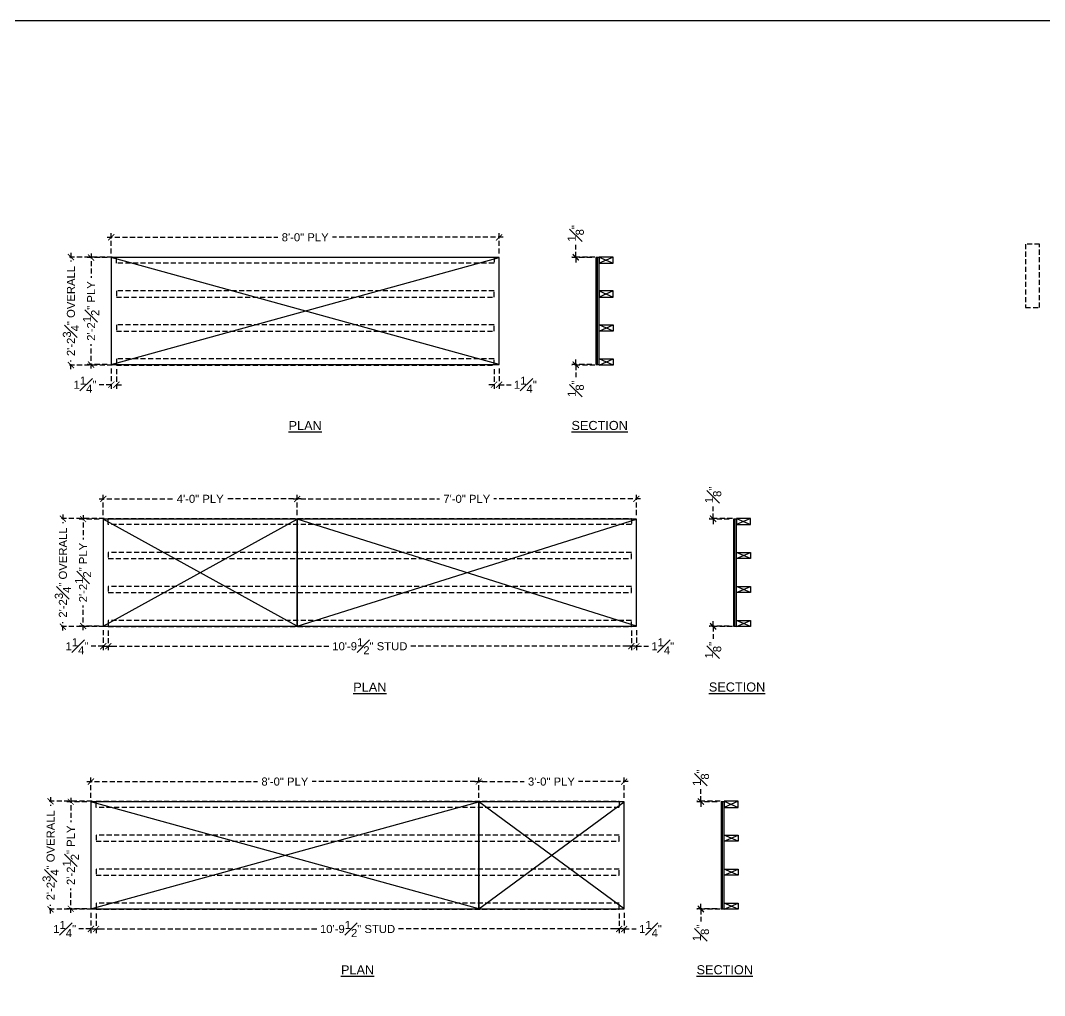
# Model space of a CAD drawing. Header units: inches. Extents: x 2832 to 8547, y -592 to 860.
# Drawn here: x 5139.7 to 5393.3, y 584.3 to 825.9 of the extents above; entities that cross this region are included whole.
import ezdxf
from ezdxf.enums import TextEntityAlignment as Align

# ---------------------------------------------------------------- set-up
doc = ezdxf.new("R2010")
doc.units = ezdxf.units.IN
doc.header["$LTSCALE"] = 5
doc.header["$MEASUREMENT"] = 0
doc.header["$PDMODE"] = 3
doc.header["$PDSIZE"] = 5
doc.linetypes.add('HIDDEN', pattern=[0.375, 0.25, -0.125])
for name, color, linetype in [('BlueHidden', 5, 'HIDDEN'), ('FMTEXTA', 4, 'Continuous'), ('FMTEXTG', 4, 'Continuous'), ('FORM', 5, 'Continuous'), ('FORMA', 5, 'Continuous'), ('PLYA', 4, 'Continuous')]:
    doc.layers.add(name, color=color, linetype=linetype)
doc.styles.add('S', font='arial.ttf', dxfattribs={"height": 2})
doc.styles.add('VBA_txt', font='arial.ttf', dxfattribs={"height": 2})
doc.dimstyles.new('VBA_Dimstyle', dxfattribs={"dimtxt": 2, "dimasz": 1.5, "dimexe": 1, "dimexo": 1, "dimgap": 1, "dimtad": 0, "dimdec": 4, "dimrnd": 0.125, "dimzin": 3, "dimdsep": 46, "dimlunit": 4, "dimtxsty": 'VBA_txt', "dimblk": 'ARCHTICK', "dimcen": 0.09, "dimdle": 1, "dimclrd": 151, "dimclre": 150, "dimclrt": 150, "dimadec": 0, "dimazin": 0, "dimtfac": 1, "dimtdec": 4, "dimtofl": 0, "dimtmove": 0, "dimatfit": 3, "dimfxl": 1, "dimfrac": 1, "dimtolj": 1, "dimtzin": 0, "dimarcsym": 0})

# ---------------------------------------------------------------- blocks, each defined once
blk = doc.blocks.new('*U158')
at = {"layer": 'FORMA', "color": 4, "linetype": 'HIDDEN'}
blk.add_lwpolyline([(-1.75, 0), (1.75, 0), (1.75, 15.75), (-1.75, 15.75)], close=True, dxfattribs=at)
blk = doc.blocks.new('2x4')
at = {"color": 5}
for p, q in [((-3.5, 0), (-3.5, 1.5)), ((-3.5, 1.5), (0, 1.5)), ((0, 0), (-3.5, 0)), ((0, 1.5), (0, 0))]:
    blk.add_line(p, q, dxfattribs=at)
at = {"color": 4}
for p, q in [((0, 1.5), (-3.5, 0)), ((-3.5, 1.5), (0, 0))]:
    blk.add_line(p, q, dxfattribs=at)
at = {"style": 'S', "flags": 9}
for tag, p in [('ITEM', (-1.83, 0.46)), ('INV#', (-1.86, 1.58))]:
    blk.add_attdef(tag, text='', height=1, dxfattribs=at).set_placement(p, align=Align.MIDDLE)
blk = doc.blocks.new('_ARCHTICK')
at = {"color": 0, "linetype": 'ByBlock', "ltscale": 0.25, "const_width": 0.15}
blk.add_lwpolyline([(-0.5, -0.5), (0.5, 0.5)], dxfattribs=at)
blk = doc.blocks.new('*D504')
at = {"layer": 'DEFPOINTS', "color": 0, "transparency": 16777216}
for p in [(114.99, 26.62), (120, 26.5), (120.75, 26.62)]:
    blk.add_point(p, dxfattribs=at)
at = {"layer": 'FMTEXTA', "color": 151, "linetype": 'ByBlock', "lineweight": -2, "transparency": 16777216}
for p, q in [((114.99, 26.62), (114.99, 29.62)), ((114.99, 26.5), (114.99, 25))]:
    blk.add_line(p, q, dxfattribs=at)
at = {"layer": 'FMTEXTA', "color": 150, "linetype": 'ByBlock', "lineweight": -2, "transparency": 16777216}
for p, q in [((119.75, 26.62), (113.99, 26.62)), ((119, 26.5), (113.99, 26.5))]:
    blk.add_line(p, q, dxfattribs=at)
at = {"layer": 'FMTEXTA', "color": 151, "lineweight": -2, "transparency": 16777216, "xscale": 1.5, "yscale": 1.5, "zscale": 1.5}
for p, rotation in [((114.99, 26.62), 270), ((114.99, 26.5), 90)]:
    blk.add_blockref('_ARCHTICK', p, dxfattribs=dict(at, rotation=rotation))
at = {"layer": 'FMTEXTA', "color": 150, "transparency": 16777216, "insert": (114.99, 32.48), "char_height": 2, "attachment_point": 5, "rotation": 90, "style": 'VBA_txt'}
blk.add_mtext('\\A1;{\\H1x;\\S1#8;}"', dxfattribs=at)
blk = doc.blocks.new('*D499')
at = {"layer": 'DEFPOINTS', "color": 0, "transparency": 16777216}
for p in [(114.99, -0.13), (120, 0), (120.75, -0.13)]:
    blk.add_point(p, dxfattribs=at)
at = {"layer": 'FMTEXTA', "color": 151, "linetype": 'ByBlock', "lineweight": -2, "transparency": 16777216}
for p, q in [((114.99, 0), (114.99, 1.5)), ((114.99, -0.13), (114.99, -3.13))]:
    blk.add_line(p, q, dxfattribs=at)
at = {"layer": 'FMTEXTA', "color": 150, "linetype": 'ByBlock', "lineweight": -2, "transparency": 16777216}
for p, q in [((119, 0), (113.99, 0)), ((119.75, -0.13), (113.99, -0.13))]:
    blk.add_line(p, q, dxfattribs=at)
at = {"layer": 'FMTEXTA', "color": 151, "lineweight": -2, "transparency": 16777216, "xscale": 1.5, "yscale": 1.5, "zscale": 1.5}
for p, rotation in [((114.99, 0), 270), ((114.99, -0.13), 90)]:
    blk.add_blockref('_ARCHTICK', p, dxfattribs=dict(at, rotation=rotation))
at = {"layer": 'FMTEXTA', "color": 150, "transparency": 16777216, "insert": (114.99, -5.98), "char_height": 2, "attachment_point": 5, "rotation": 90, "style": 'VBA_txt'}
blk.add_mtext('\\A1;{\\H1x;\\S1#8;}"', dxfattribs=at)
blk = doc.blocks.new('*D500')
at = {"layer": 'DEFPOINTS', "color": 0, "transparency": 16777216}
for p in [(0, 0), (1.25, -0.13), (0, -5)]:
    blk.add_point(p, dxfattribs=at)
at = {"layer": 'FMTEXTA', "color": 150, "linetype": 'ByBlock', "lineweight": -2, "transparency": 16777216}
for p, q in [((0, -1), (0, -6)), ((1.25, -1.13), (1.25, -6))]:
    blk.add_line(p, q, dxfattribs=at)
at = {"layer": 'FMTEXTA', "color": 151, "linetype": 'ByBlock', "lineweight": -2, "transparency": 16777216}
for p, q in [((0, -5), (-3, -5)), ((1.25, -5), (2.75, -5))]:
    blk.add_line(p, q, dxfattribs=at)
at = {"layer": 'FMTEXTA', "color": 151, "lineweight": -2, "transparency": 16777216, "xscale": 1.5, "yscale": 1.5, "zscale": 1.5}
blk.add_blockref('_ARCHTICK', (0, -5), dxfattribs=at)
at = {"layer": 'FMTEXTA', "color": 151, "lineweight": -2, "transparency": 16777216, "xscale": 1.5, "yscale": 1.5, "zscale": 1.5, "rotation": 180}
blk.add_blockref('_ARCHTICK', (1.25, -5), dxfattribs=at)
at = {"layer": 'FMTEXTA', "color": 150, "transparency": 16777216, "insert": (-6.52, -5), "char_height": 2, "attachment_point": 5, "style": 'VBA_txt'}
blk.add_mtext('\\A1;1{\\H1x;\\S1#4;}"', dxfattribs=at)
blk = doc.blocks.new('*D501')
at = {"layer": 'DEFPOINTS', "color": 0, "transparency": 16777216}
for p in [(94.75, -0.13), (96, 0), (96, -5)]:
    blk.add_point(p, dxfattribs=at)
at = {"layer": 'FMTEXTA', "color": 150, "linetype": 'ByBlock', "lineweight": -2, "transparency": 16777216}
for p, q in [((94.75, -1.13), (94.75, -6)), ((96, -1), (96, -6))]:
    blk.add_line(p, q, dxfattribs=at)
at = {"layer": 'FMTEXTA', "color": 151, "linetype": 'ByBlock', "lineweight": -2, "transparency": 16777216}
for p, q in [((94.75, -5), (93.25, -5)), ((96, -5), (99, -5))]:
    blk.add_line(p, q, dxfattribs=at)
at = {"layer": 'FMTEXTA', "color": 151, "lineweight": -2, "transparency": 16777216, "xscale": 1.5, "yscale": 1.5, "zscale": 1.5}
blk.add_blockref('_ARCHTICK', (94.75, -5), dxfattribs=at)
at = {"layer": 'FMTEXTA', "color": 151, "lineweight": -2, "transparency": 16777216, "xscale": 1.5, "yscale": 1.5, "zscale": 1.5, "rotation": 180}
blk.add_blockref('_ARCHTICK', (96, -5), dxfattribs=at)
at = {"layer": 'FMTEXTA', "color": 150, "transparency": 16777216, "insert": (102.52, -5), "char_height": 2, "attachment_point": 5, "style": 'VBA_txt'}
blk.add_mtext('\\A1;1{\\H1x;\\S1#4;}"', dxfattribs=at)
blk = doc.blocks.new('*D502')
at = {"layer": 'DEFPOINTS', "color": 0, "transparency": 16777216}
for p in [(96, 31.5), (0, 26.5), (96, 26.5)]:
    blk.add_point(p, dxfattribs=at)
at = {"layer": 'FMTEXTG', "color": 151, "linetype": 'ByBlock', "lineweight": -2, "transparency": 16777216}
for p, q in [((-1, 31.5), (41.26, 31.5)), ((97, 31.5), (54.74, 31.5))]:
    blk.add_line(p, q, dxfattribs=at)
at = {"layer": 'FMTEXTG', "color": 150, "linetype": 'ByBlock', "lineweight": -2, "transparency": 16777216}
for p, q in [((0, 27.5), (0, 32.5)), ((96, 27.5), (96, 32.5))]:
    blk.add_line(p, q, dxfattribs=at)
at = {"layer": 'FMTEXTG', "color": 151, "lineweight": -2, "transparency": 16777216, "xscale": 1.5, "yscale": 1.5, "zscale": 1.5, "rotation": 180}
blk.add_blockref('_ARCHTICK', (0, 31.5), dxfattribs=at)
at = {"layer": 'FMTEXTG', "color": 151, "lineweight": -2, "transparency": 16777216, "xscale": 1.5, "yscale": 1.5, "zscale": 1.5}
blk.add_blockref('_ARCHTICK', (96, 31.5), dxfattribs=at)
at = {"layer": 'FMTEXTG', "color": 150, "transparency": 16777216, "insert": (48, 31.5), "char_height": 2, "attachment_point": 5, "style": 'VBA_txt'}
blk.add_mtext('\\A1;8\'-0" PLY', dxfattribs=at)
blk = doc.blocks.new('*D503')
at = {"layer": 'DEFPOINTS', "color": 0, "transparency": 16777216}
for p in [(-5, 26.5), (0, 26.5), (0, 0)]:
    blk.add_point(p, dxfattribs=at)
at = {"layer": 'FMTEXTG', "color": 150, "linetype": 'ByBlock', "lineweight": -2, "transparency": 16777216}
for p, q in [((-1, 26.5), (-6, 26.5)), ((-1, 0), (-6, 0))]:
    blk.add_line(p, q, dxfattribs=at)
at = {"layer": 'FMTEXTG', "color": 151, "linetype": 'ByBlock', "lineweight": -2, "transparency": 16777216}
for p, q in [((-5, 27.5), (-5, 21.44)), ((-5, -1), (-5, 5.06))]:
    blk.add_line(p, q, dxfattribs=at)
at = {"layer": 'FMTEXTG', "color": 151, "lineweight": -2, "transparency": 16777216, "xscale": 1.5, "yscale": 1.5, "zscale": 1.5}
for p, rotation in [((-5, 26.5), 90), ((-5, 0), 270)]:
    blk.add_blockref('_ARCHTICK', p, dxfattribs=dict(at, rotation=rotation))
at = {"layer": 'FMTEXTG', "color": 150, "transparency": 16777216, "insert": (-5, 13.25), "char_height": 2, "attachment_point": 5, "rotation": 90, "style": 'VBA_txt'}
blk.add_mtext('\\A1;2\'-2{\\H1x;\\S1#2;}" PLY', dxfattribs=at)
blk = doc.blocks.new('*D505')
at = {"layer": 'DEFPOINTS', "color": 0, "transparency": 16777216}
for p in [(-10, 26.62), (1.25, 26.62), (1.25, -0.13)]:
    blk.add_point(p, dxfattribs=at)
at = {"layer": 'FMTEXTG', "color": 150, "linetype": 'ByBlock', "lineweight": -2, "transparency": 16777216}
for p, q in [((0.25, 26.62), (-11, 26.62)), ((0.25, -0.13), (-11, -0.13))]:
    blk.add_line(p, q, dxfattribs=at)
at = {"layer": 'FMTEXTG', "color": 151, "linetype": 'ByBlock', "lineweight": -2, "transparency": 16777216}
for p, q in [((-10, 27.62), (-10, 25.52)), ((-10, -1.13), (-10, 0.98))]:
    blk.add_line(p, q, dxfattribs=at)
at = {"layer": 'FMTEXTG', "color": 151, "lineweight": -2, "transparency": 16777216, "xscale": 1.5, "yscale": 1.5, "zscale": 1.5}
for p, rotation in [((-10, 26.62), 90), ((-10, -0.13), 270)]:
    blk.add_blockref('_ARCHTICK', p, dxfattribs=dict(at, rotation=rotation))
at = {"layer": 'FMTEXTG', "color": 150, "transparency": 16777216, "insert": (-10, 13.25), "char_height": 2, "attachment_point": 5, "rotation": 90, "style": 'VBA_txt'}
blk.add_mtext('\\A1;2\'-2{\\H1x;\\S3#4;}" OVERALL', dxfattribs=at)
blk = doc.blocks.new('*D519')
at = {"layer": 'DEFPOINTS', "color": 0, "transparency": 16777216}
for p in [(150.99, 26.62), (156, 26.5), (156.75, 26.62)]:
    blk.add_point(p, dxfattribs=at)
at = {"layer": 'FMTEXTA', "color": 151, "linetype": 'ByBlock', "lineweight": -2, "transparency": 16777216}
for p, q in [((150.99, 26.62), (150.99, 29.62)), ((150.99, 26.5), (150.99, 25))]:
    blk.add_line(p, q, dxfattribs=at)
at = {"layer": 'FMTEXTA', "color": 150, "linetype": 'ByBlock', "lineweight": -2, "transparency": 16777216}
for p, q in [((155.75, 26.62), (149.99, 26.62)), ((155, 26.5), (149.99, 26.5))]:
    blk.add_line(p, q, dxfattribs=at)
at = {"layer": 'FMTEXTA', "color": 151, "lineweight": -2, "transparency": 16777216, "xscale": 1.5, "yscale": 1.5, "zscale": 1.5}
for p, rotation in [((150.99, 26.62), 270), ((150.99, 26.5), 90)]:
    blk.add_blockref('_ARCHTICK', p, dxfattribs=dict(at, rotation=rotation))
at = {"layer": 'FMTEXTA', "color": 150, "transparency": 16777216, "insert": (150.99, 32.48), "char_height": 2, "attachment_point": 5, "rotation": 90, "style": 'VBA_txt'}
blk.add_mtext('\\A1;{\\H1x;\\S1#8;}"', dxfattribs=at)
blk = doc.blocks.new('*D513')
at = {"layer": 'DEFPOINTS', "color": 0, "transparency": 16777216}
for p in [(150.99, -0.13), (156, 0), (156.75, -0.13)]:
    blk.add_point(p, dxfattribs=at)
at = {"layer": 'FMTEXTA', "color": 151, "linetype": 'ByBlock', "lineweight": -2, "transparency": 16777216}
for p, q in [((150.99, 0), (150.99, 1.5)), ((150.99, -0.13), (150.99, -3.13))]:
    blk.add_line(p, q, dxfattribs=at)
at = {"layer": 'FMTEXTA', "color": 150, "linetype": 'ByBlock', "lineweight": -2, "transparency": 16777216}
for p, q in [((155, 0), (149.99, 0)), ((155.75, -0.13), (149.99, -0.13))]:
    blk.add_line(p, q, dxfattribs=at)
at = {"layer": 'FMTEXTA', "color": 151, "lineweight": -2, "transparency": 16777216, "xscale": 1.5, "yscale": 1.5, "zscale": 1.5}
for p, rotation in [((150.99, 0), 270), ((150.99, -0.13), 90)]:
    blk.add_blockref('_ARCHTICK', p, dxfattribs=dict(at, rotation=rotation))
at = {"layer": 'FMTEXTA', "color": 150, "transparency": 16777216, "insert": (150.99, -5.98), "char_height": 2, "attachment_point": 5, "rotation": 90, "style": 'VBA_txt'}
blk.add_mtext('\\A1;{\\H1x;\\S1#8;}"', dxfattribs=at)
blk = doc.blocks.new('*D514')
at = {"layer": 'DEFPOINTS', "color": 0, "transparency": 16777216}
for p in [(0, 0), (1.25, -0.13), (0, -5)]:
    blk.add_point(p, dxfattribs=at)
at = {"layer": 'FMTEXTA', "color": 150, "linetype": 'ByBlock', "lineweight": -2, "transparency": 16777216}
for p, q in [((0, -1), (0, -6)), ((1.25, -1.13), (1.25, -6))]:
    blk.add_line(p, q, dxfattribs=at)
at = {"layer": 'FMTEXTA', "color": 151, "linetype": 'ByBlock', "lineweight": -2, "transparency": 16777216}
for p, q in [((0, -5), (-3, -5)), ((1.25, -5), (2.75, -5))]:
    blk.add_line(p, q, dxfattribs=at)
at = {"layer": 'FMTEXTA', "color": 151, "lineweight": -2, "transparency": 16777216, "xscale": 1.5, "yscale": 1.5, "zscale": 1.5}
blk.add_blockref('_ARCHTICK', (0, -5), dxfattribs=at)
at = {"layer": 'FMTEXTA', "color": 151, "lineweight": -2, "transparency": 16777216, "xscale": 1.5, "yscale": 1.5, "zscale": 1.5, "rotation": 180}
blk.add_blockref('_ARCHTICK', (1.25, -5), dxfattribs=at)
at = {"layer": 'FMTEXTA', "color": 150, "transparency": 16777216, "insert": (-6.52, -5), "char_height": 2, "attachment_point": 5, "style": 'VBA_txt'}
blk.add_mtext('\\A1;1{\\H1x;\\S1#4;}"', dxfattribs=at)
blk = doc.blocks.new('*D515')
at = {"layer": 'DEFPOINTS', "color": 0, "transparency": 16777216}
for p in [(130.75, -0.13), (132, 0), (132, -5)]:
    blk.add_point(p, dxfattribs=at)
at = {"layer": 'FMTEXTA', "color": 150, "linetype": 'ByBlock', "lineweight": -2, "transparency": 16777216}
for p, q in [((130.75, -1.13), (130.75, -6)), ((132, -1), (132, -6))]:
    blk.add_line(p, q, dxfattribs=at)
at = {"layer": 'FMTEXTA', "color": 151, "linetype": 'ByBlock', "lineweight": -2, "transparency": 16777216}
for p, q in [((130.75, -5), (129.25, -5)), ((132, -5), (135, -5))]:
    blk.add_line(p, q, dxfattribs=at)
at = {"layer": 'FMTEXTA', "color": 151, "lineweight": -2, "transparency": 16777216, "xscale": 1.5, "yscale": 1.5, "zscale": 1.5}
blk.add_blockref('_ARCHTICK', (130.75, -5), dxfattribs=at)
at = {"layer": 'FMTEXTA', "color": 151, "lineweight": -2, "transparency": 16777216, "xscale": 1.5, "yscale": 1.5, "zscale": 1.5, "rotation": 180}
blk.add_blockref('_ARCHTICK', (132, -5), dxfattribs=at)
at = {"layer": 'FMTEXTA', "color": 150, "transparency": 16777216, "insert": (138.52, -5), "char_height": 2, "attachment_point": 5, "style": 'VBA_txt'}
blk.add_mtext('\\A1;1{\\H1x;\\S1#4;}"', dxfattribs=at)
blk = doc.blocks.new('*D520')
at = {"layer": 'DEFPOINTS', "color": 0, "transparency": 16777216}
for p in [(1.25, -0.13), (130.75, -0.13), (130.75, -5)]:
    blk.add_point(p, dxfattribs=at)
at = {"layer": 'FMTEXTG', "color": 150, "linetype": 'ByBlock', "lineweight": -2, "transparency": 16777216}
for p, q in [((1.25, -1.13), (1.25, -6)), ((130.75, -1.13), (130.75, -6))]:
    blk.add_line(p, q, dxfattribs=at)
at = {"layer": 'FMTEXTG', "color": 151, "linetype": 'ByBlock', "lineweight": -2, "transparency": 16777216}
for p, q in [((0.25, -5), (56.05, -5)), ((131.75, -5), (75.95, -5))]:
    blk.add_line(p, q, dxfattribs=at)
at = {"layer": 'FMTEXTG', "color": 151, "lineweight": -2, "transparency": 16777216, "xscale": 1.5, "yscale": 1.5, "zscale": 1.5, "rotation": 180}
blk.add_blockref('_ARCHTICK', (1.25, -5), dxfattribs=at)
at = {"layer": 'FMTEXTG', "color": 151, "lineweight": -2, "transparency": 16777216, "xscale": 1.5, "yscale": 1.5, "zscale": 1.5}
blk.add_blockref('_ARCHTICK', (130.75, -5), dxfattribs=at)
at = {"layer": 'FMTEXTG', "color": 150, "transparency": 16777216, "insert": (66, -5), "char_height": 2, "attachment_point": 5, "style": 'VBA_txt'}
blk.add_mtext('\\A1;10\'-9{\\H1x;\\S1#2;}" STUD', dxfattribs=at)
blk = doc.blocks.new('*D516')
at = {"layer": 'DEFPOINTS', "color": 0, "transparency": 16777216}
for p in [(48, 31.5), (0, 26.5), (48, 26.5)]:
    blk.add_point(p, dxfattribs=at)
at = {"layer": 'FMTEXTG', "color": 151, "linetype": 'ByBlock', "lineweight": -2, "transparency": 16777216}
for p, q in [((-1, 31.5), (17.22, 31.5)), ((49, 31.5), (30.78, 31.5))]:
    blk.add_line(p, q, dxfattribs=at)
at = {"layer": 'FMTEXTG', "color": 150, "linetype": 'ByBlock', "lineweight": -2, "transparency": 16777216}
for p, q in [((0, 27.5), (0, 32.5)), ((48, 27.5), (48, 32.5))]:
    blk.add_line(p, q, dxfattribs=at)
at = {"layer": 'FMTEXTG', "color": 151, "lineweight": -2, "transparency": 16777216, "xscale": 1.5, "yscale": 1.5, "zscale": 1.5, "rotation": 180}
blk.add_blockref('_ARCHTICK', (0, 31.5), dxfattribs=at)
at = {"layer": 'FMTEXTG', "color": 151, "lineweight": -2, "transparency": 16777216, "xscale": 1.5, "yscale": 1.5, "zscale": 1.5}
blk.add_blockref('_ARCHTICK', (48, 31.5), dxfattribs=at)
at = {"layer": 'FMTEXTG', "color": 150, "transparency": 16777216, "insert": (24, 31.5), "char_height": 2, "attachment_point": 5, "style": 'VBA_txt'}
blk.add_mtext('\\A1;4\'-0" PLY', dxfattribs=at)
blk = doc.blocks.new('*D517')
at = {"layer": 'DEFPOINTS', "color": 0, "transparency": 16777216}
for p in [(-5, 26.5), (0, 26.5), (0, 0)]:
    blk.add_point(p, dxfattribs=at)
at = {"layer": 'FMTEXTG', "color": 150, "linetype": 'ByBlock', "lineweight": -2, "transparency": 16777216}
for p, q in [((-1, 26.5), (-6, 26.5)), ((-1, 0), (-6, 0))]:
    blk.add_line(p, q, dxfattribs=at)
at = {"layer": 'FMTEXTG', "color": 151, "linetype": 'ByBlock', "lineweight": -2, "transparency": 16777216}
for p, q in [((-5, 27.5), (-5, 21.44)), ((-5, -1), (-5, 5.06))]:
    blk.add_line(p, q, dxfattribs=at)
at = {"layer": 'FMTEXTG', "color": 151, "lineweight": -2, "transparency": 16777216, "xscale": 1.5, "yscale": 1.5, "zscale": 1.5}
for p, rotation in [((-5, 26.5), 90), ((-5, 0), 270)]:
    blk.add_blockref('_ARCHTICK', p, dxfattribs=dict(at, rotation=rotation))
at = {"layer": 'FMTEXTG', "color": 150, "transparency": 16777216, "insert": (-5, 13.25), "char_height": 2, "attachment_point": 5, "rotation": 90, "style": 'VBA_txt'}
blk.add_mtext('\\A1;2\'-2{\\H1x;\\S1#2;}" PLY', dxfattribs=at)
blk = doc.blocks.new('*D518')
at = {"layer": 'DEFPOINTS', "color": 0, "transparency": 16777216}
for p in [(132, 31.5), (48, 26.5), (132, 26.5)]:
    blk.add_point(p, dxfattribs=at)
at = {"layer": 'FMTEXTG', "color": 151, "linetype": 'ByBlock', "lineweight": -2, "transparency": 16777216}
for p, q in [((47, 31.5), (83.27, 31.5)), ((133, 31.5), (96.73, 31.5))]:
    blk.add_line(p, q, dxfattribs=at)
at = {"layer": 'FMTEXTG', "color": 150, "linetype": 'ByBlock', "lineweight": -2, "transparency": 16777216}
for p, q in [((48, 27.5), (48, 32.5)), ((132, 27.5), (132, 32.5))]:
    blk.add_line(p, q, dxfattribs=at)
at = {"layer": 'FMTEXTG', "color": 151, "lineweight": -2, "transparency": 16777216, "xscale": 1.5, "yscale": 1.5, "zscale": 1.5, "rotation": 180}
blk.add_blockref('_ARCHTICK', (48, 31.5), dxfattribs=at)
at = {"layer": 'FMTEXTG', "color": 151, "lineweight": -2, "transparency": 16777216, "xscale": 1.5, "yscale": 1.5, "zscale": 1.5}
blk.add_blockref('_ARCHTICK', (132, 31.5), dxfattribs=at)
at = {"layer": 'FMTEXTG', "color": 150, "transparency": 16777216, "insert": (90, 31.5), "char_height": 2, "attachment_point": 5, "style": 'VBA_txt'}
blk.add_mtext('\\A1;7\'-0" PLY', dxfattribs=at)
blk = doc.blocks.new('*D521')
at = {"layer": 'DEFPOINTS', "color": 0, "transparency": 16777216}
for p in [(-10, 26.62), (1.25, 26.62), (1.25, -0.13)]:
    blk.add_point(p, dxfattribs=at)
at = {"layer": 'FMTEXTG', "color": 150, "linetype": 'ByBlock', "lineweight": -2, "transparency": 16777216}
for p, q in [((0.25, 26.62), (-11, 26.62)), ((0.25, -0.13), (-11, -0.13))]:
    blk.add_line(p, q, dxfattribs=at)
at = {"layer": 'FMTEXTG', "color": 151, "linetype": 'ByBlock', "lineweight": -2, "transparency": 16777216}
for p, q in [((-10, 27.62), (-10, 25.52)), ((-10, -1.13), (-10, 0.98))]:
    blk.add_line(p, q, dxfattribs=at)
at = {"layer": 'FMTEXTG', "color": 151, "lineweight": -2, "transparency": 16777216, "xscale": 1.5, "yscale": 1.5, "zscale": 1.5}
for p, rotation in [((-10, 26.62), 90), ((-10, -0.13), 270)]:
    blk.add_blockref('_ARCHTICK', p, dxfattribs=dict(at, rotation=rotation))
at = {"layer": 'FMTEXTG', "color": 150, "transparency": 16777216, "insert": (-10, 13.25), "char_height": 2, "attachment_point": 5, "rotation": 90, "style": 'VBA_txt'}
blk.add_mtext('\\A1;2\'-2{\\H1x;\\S3#4;}" OVERALL', dxfattribs=at)
blk = doc.blocks.new('*D536')
at = {"layer": 'DEFPOINTS', "color": 0, "transparency": 16777216}
for p in [(150.99, 26.62), (156, 26.5), (156.75, 26.62)]:
    blk.add_point(p, dxfattribs=at)
at = {"layer": 'FMTEXTA', "color": 151, "linetype": 'ByBlock', "lineweight": -2, "transparency": 16777216}
for p, q in [((150.99, 26.62), (150.99, 29.62)), ((150.99, 26.5), (150.99, 25))]:
    blk.add_line(p, q, dxfattribs=at)
at = {"layer": 'FMTEXTA', "color": 150, "linetype": 'ByBlock', "lineweight": -2, "transparency": 16777216}
for p, q in [((155.75, 26.62), (149.99, 26.62)), ((155, 26.5), (149.99, 26.5))]:
    blk.add_line(p, q, dxfattribs=at)
at = {"layer": 'FMTEXTA', "color": 151, "lineweight": -2, "transparency": 16777216, "xscale": 1.5, "yscale": 1.5, "zscale": 1.5}
for p, rotation in [((150.99, 26.62), 270), ((150.99, 26.5), 90)]:
    blk.add_blockref('_ARCHTICK', p, dxfattribs=dict(at, rotation=rotation))
at = {"layer": 'FMTEXTA', "color": 150, "transparency": 16777216, "insert": (150.99, 32.48), "char_height": 2, "attachment_point": 5, "rotation": 90, "style": 'VBA_txt'}
blk.add_mtext('\\A1;{\\H1x;\\S1#8;}"', dxfattribs=at)
blk = doc.blocks.new('*D534')
at = {"layer": 'DEFPOINTS', "color": 0, "transparency": 16777216}
for p in [(150.99, -0.13), (156, 0), (156.75, -0.13)]:
    blk.add_point(p, dxfattribs=at)
at = {"layer": 'FMTEXTA', "color": 151, "linetype": 'ByBlock', "lineweight": -2, "transparency": 16777216}
for p, q in [((150.99, 0), (150.99, 1.5)), ((150.99, -0.13), (150.99, -3.13))]:
    blk.add_line(p, q, dxfattribs=at)
at = {"layer": 'FMTEXTA', "color": 150, "linetype": 'ByBlock', "lineweight": -2, "transparency": 16777216}
for p, q in [((155, 0), (149.99, 0)), ((155.75, -0.13), (149.99, -0.13))]:
    blk.add_line(p, q, dxfattribs=at)
at = {"layer": 'FMTEXTA', "color": 151, "lineweight": -2, "transparency": 16777216, "xscale": 1.5, "yscale": 1.5, "zscale": 1.5}
for p, rotation in [((150.99, 0), 270), ((150.99, -0.13), 90)]:
    blk.add_blockref('_ARCHTICK', p, dxfattribs=dict(at, rotation=rotation))
at = {"layer": 'FMTEXTA', "color": 150, "transparency": 16777216, "insert": (150.99, -5.98), "char_height": 2, "attachment_point": 5, "rotation": 90, "style": 'VBA_txt'}
blk.add_mtext('\\A1;{\\H1x;\\S1#8;}"', dxfattribs=at)
blk = doc.blocks.new('*D529')
at = {"layer": 'DEFPOINTS', "color": 0, "transparency": 16777216}
for p in [(0, 0), (1.25, -0.13), (0, -5)]:
    blk.add_point(p, dxfattribs=at)
at = {"layer": 'FMTEXTA', "color": 150, "linetype": 'ByBlock', "lineweight": -2, "transparency": 16777216}
for p, q in [((0, -1), (0, -6)), ((1.25, -1.13), (1.25, -6))]:
    blk.add_line(p, q, dxfattribs=at)
at = {"layer": 'FMTEXTA', "color": 151, "linetype": 'ByBlock', "lineweight": -2, "transparency": 16777216}
for p, q in [((0, -5), (-3, -5)), ((1.25, -5), (2.75, -5))]:
    blk.add_line(p, q, dxfattribs=at)
at = {"layer": 'FMTEXTA', "color": 151, "lineweight": -2, "transparency": 16777216, "xscale": 1.5, "yscale": 1.5, "zscale": 1.5}
blk.add_blockref('_ARCHTICK', (0, -5), dxfattribs=at)
at = {"layer": 'FMTEXTA', "color": 151, "lineweight": -2, "transparency": 16777216, "xscale": 1.5, "yscale": 1.5, "zscale": 1.5, "rotation": 180}
blk.add_blockref('_ARCHTICK', (1.25, -5), dxfattribs=at)
at = {"layer": 'FMTEXTA', "color": 150, "transparency": 16777216, "insert": (-6.52, -5), "char_height": 2, "attachment_point": 5, "style": 'VBA_txt'}
blk.add_mtext('\\A1;1{\\H1x;\\S1#4;}"', dxfattribs=at)
blk = doc.blocks.new('*D530')
at = {"layer": 'DEFPOINTS', "color": 0, "transparency": 16777216}
for p in [(130.75, -0.13), (132, 0), (132, -5)]:
    blk.add_point(p, dxfattribs=at)
at = {"layer": 'FMTEXTA', "color": 150, "linetype": 'ByBlock', "lineweight": -2, "transparency": 16777216}
for p, q in [((130.75, -1.13), (130.75, -6)), ((132, -1), (132, -6))]:
    blk.add_line(p, q, dxfattribs=at)
at = {"layer": 'FMTEXTA', "color": 151, "linetype": 'ByBlock', "lineweight": -2, "transparency": 16777216}
for p, q in [((130.75, -5), (129.25, -5)), ((132, -5), (135, -5))]:
    blk.add_line(p, q, dxfattribs=at)
at = {"layer": 'FMTEXTA', "color": 151, "lineweight": -2, "transparency": 16777216, "xscale": 1.5, "yscale": 1.5, "zscale": 1.5}
blk.add_blockref('_ARCHTICK', (130.75, -5), dxfattribs=at)
at = {"layer": 'FMTEXTA', "color": 151, "lineweight": -2, "transparency": 16777216, "xscale": 1.5, "yscale": 1.5, "zscale": 1.5, "rotation": 180}
blk.add_blockref('_ARCHTICK', (132, -5), dxfattribs=at)
at = {"layer": 'FMTEXTA', "color": 150, "transparency": 16777216, "insert": (138.52, -5), "char_height": 2, "attachment_point": 5, "style": 'VBA_txt'}
blk.add_mtext('\\A1;1{\\H1x;\\S1#4;}"', dxfattribs=at)
blk = doc.blocks.new('*D535')
at = {"layer": 'DEFPOINTS', "color": 0, "transparency": 16777216}
for p in [(1.25, -0.13), (130.75, -0.13), (130.75, -5)]:
    blk.add_point(p, dxfattribs=at)
at = {"layer": 'FMTEXTG', "color": 150, "linetype": 'ByBlock', "lineweight": -2, "transparency": 16777216}
for p, q in [((1.25, -1.13), (1.25, -6)), ((130.75, -1.13), (130.75, -6))]:
    blk.add_line(p, q, dxfattribs=at)
at = {"layer": 'FMTEXTG', "color": 151, "linetype": 'ByBlock', "lineweight": -2, "transparency": 16777216}
for p, q in [((0.25, -5), (56.05, -5)), ((131.75, -5), (75.95, -5))]:
    blk.add_line(p, q, dxfattribs=at)
at = {"layer": 'FMTEXTG', "color": 151, "lineweight": -2, "transparency": 16777216, "xscale": 1.5, "yscale": 1.5, "zscale": 1.5, "rotation": 180}
blk.add_blockref('_ARCHTICK', (1.25, -5), dxfattribs=at)
at = {"layer": 'FMTEXTG', "color": 151, "lineweight": -2, "transparency": 16777216, "xscale": 1.5, "yscale": 1.5, "zscale": 1.5}
blk.add_blockref('_ARCHTICK', (130.75, -5), dxfattribs=at)
at = {"layer": 'FMTEXTG', "color": 150, "transparency": 16777216, "insert": (66, -5), "char_height": 2, "attachment_point": 5, "style": 'VBA_txt'}
blk.add_mtext('\\A1;10\'-9{\\H1x;\\S1#2;}" STUD', dxfattribs=at)
blk = doc.blocks.new('*D531')
at = {"layer": 'DEFPOINTS', "color": 0, "transparency": 16777216}
for p in [(96, 31.5), (0, 26.5), (96, 26.5)]:
    blk.add_point(p, dxfattribs=at)
at = {"layer": 'FMTEXTG', "color": 151, "linetype": 'ByBlock', "lineweight": -2, "transparency": 16777216}
for p, q in [((-1, 31.5), (41.26, 31.5)), ((97, 31.5), (54.74, 31.5))]:
    blk.add_line(p, q, dxfattribs=at)
at = {"layer": 'FMTEXTG', "color": 150, "linetype": 'ByBlock', "lineweight": -2, "transparency": 16777216}
for p, q in [((0, 27.5), (0, 32.5)), ((96, 27.5), (96, 32.5))]:
    blk.add_line(p, q, dxfattribs=at)
at = {"layer": 'FMTEXTG', "color": 151, "lineweight": -2, "transparency": 16777216, "xscale": 1.5, "yscale": 1.5, "zscale": 1.5, "rotation": 180}
blk.add_blockref('_ARCHTICK', (0, 31.5), dxfattribs=at)
at = {"layer": 'FMTEXTG', "color": 151, "lineweight": -2, "transparency": 16777216, "xscale": 1.5, "yscale": 1.5, "zscale": 1.5}
blk.add_blockref('_ARCHTICK', (96, 31.5), dxfattribs=at)
at = {"layer": 'FMTEXTG', "color": 150, "transparency": 16777216, "insert": (48, 31.5), "char_height": 2, "attachment_point": 5, "style": 'VBA_txt'}
blk.add_mtext('\\A1;8\'-0" PLY', dxfattribs=at)
blk = doc.blocks.new('*D532')
at = {"layer": 'DEFPOINTS', "color": 0, "transparency": 16777216}
for p in [(-5, 26.5), (0, 26.5), (0, 0)]:
    blk.add_point(p, dxfattribs=at)
at = {"layer": 'FMTEXTG', "color": 150, "linetype": 'ByBlock', "lineweight": -2, "transparency": 16777216}
for p, q in [((-1, 26.5), (-6, 26.5)), ((-1, 0), (-6, 0))]:
    blk.add_line(p, q, dxfattribs=at)
at = {"layer": 'FMTEXTG', "color": 151, "linetype": 'ByBlock', "lineweight": -2, "transparency": 16777216}
for p, q in [((-5, 27.5), (-5, 21.44)), ((-5, -1), (-5, 5.06))]:
    blk.add_line(p, q, dxfattribs=at)
at = {"layer": 'FMTEXTG', "color": 151, "lineweight": -2, "transparency": 16777216, "xscale": 1.5, "yscale": 1.5, "zscale": 1.5}
for p, rotation in [((-5, 26.5), 90), ((-5, 0), 270)]:
    blk.add_blockref('_ARCHTICK', p, dxfattribs=dict(at, rotation=rotation))
at = {"layer": 'FMTEXTG', "color": 150, "transparency": 16777216, "insert": (-5, 13.25), "char_height": 2, "attachment_point": 5, "rotation": 90, "style": 'VBA_txt'}
blk.add_mtext('\\A1;2\'-2{\\H1x;\\S1#2;}" PLY', dxfattribs=at)
blk = doc.blocks.new('*D533')
at = {"layer": 'DEFPOINTS', "color": 0, "transparency": 16777216}
for p in [(132, 31.5), (96, 26.5), (132, 26.5)]:
    blk.add_point(p, dxfattribs=at)
at = {"layer": 'FMTEXTG', "color": 151, "linetype": 'ByBlock', "lineweight": -2, "transparency": 16777216}
for p, q in [((95, 31.5), (107.26, 31.5)), ((133, 31.5), (120.74, 31.5))]:
    blk.add_line(p, q, dxfattribs=at)
at = {"layer": 'FMTEXTG', "color": 150, "linetype": 'ByBlock', "lineweight": -2, "transparency": 16777216}
for p, q in [((96, 27.5), (96, 32.5)), ((132, 27.5), (132, 32.5))]:
    blk.add_line(p, q, dxfattribs=at)
at = {"layer": 'FMTEXTG', "color": 151, "lineweight": -2, "transparency": 16777216, "xscale": 1.5, "yscale": 1.5, "zscale": 1.5, "rotation": 180}
blk.add_blockref('_ARCHTICK', (96, 31.5), dxfattribs=at)
at = {"layer": 'FMTEXTG', "color": 151, "lineweight": -2, "transparency": 16777216, "xscale": 1.5, "yscale": 1.5, "zscale": 1.5}
blk.add_blockref('_ARCHTICK', (132, 31.5), dxfattribs=at)
at = {"layer": 'FMTEXTG', "color": 150, "transparency": 16777216, "insert": (114, 31.5), "char_height": 2, "attachment_point": 5, "style": 'VBA_txt'}
blk.add_mtext('\\A1;3\'-0" PLY', dxfattribs=at)
blk = doc.blocks.new('*D537')
at = {"layer": 'DEFPOINTS', "color": 0, "transparency": 16777216}
for p in [(-10, 26.62), (1.25, 26.62), (1.25, -0.13)]:
    blk.add_point(p, dxfattribs=at)
at = {"layer": 'FMTEXTG', "color": 150, "linetype": 'ByBlock', "lineweight": -2, "transparency": 16777216}
for p, q in [((0.25, 26.62), (-11, 26.62)), ((0.25, -0.13), (-11, -0.13))]:
    blk.add_line(p, q, dxfattribs=at)
at = {"layer": 'FMTEXTG', "color": 151, "linetype": 'ByBlock', "lineweight": -2, "transparency": 16777216}
for p, q in [((-10, 27.62), (-10, 25.52)), ((-10, -1.13), (-10, 0.98))]:
    blk.add_line(p, q, dxfattribs=at)
at = {"layer": 'FMTEXTG', "color": 151, "lineweight": -2, "transparency": 16777216, "xscale": 1.5, "yscale": 1.5, "zscale": 1.5}
for p, rotation in [((-10, 26.62), 90), ((-10, -0.13), 270)]:
    blk.add_blockref('_ARCHTICK', p, dxfattribs=dict(at, rotation=rotation))
at = {"layer": 'FMTEXTG', "color": 150, "transparency": 16777216, "insert": (-10, 13.25), "char_height": 2, "attachment_point": 5, "rotation": 90, "style": 'VBA_txt'}
blk.add_mtext('\\A1;2\'-2{\\H1x;\\S3#4;}" OVERALL', dxfattribs=at)
blk = doc.blocks.new('*U498')
at = {"layer": 'FORMA', "linetype": 'HIDDEN'}
for points in [[(1.25, 26.625), (94.75, 26.625), (94.75, 25.125), (1.25, 25.125)], [(1.25, 16.70833), (94.75, 16.70833), (94.75, 18.20833), (1.25, 18.20833)], [(1.25, 8.29167), (94.75, 8.29167), (94.75, 9.79167), (1.25, 9.79167)], [(1.25, -0.125), (94.75, -0.125), (94.75, 1.375), (1.25, 1.375)]]:
    blk.add_lwpolyline(points, close=True, dxfattribs=at)
at = {"layer": 'PLYA', "color": 9}
for p, q in [((0, 0), (96, 26.5)), ((96, 0), (0, 26.5))]:
    blk.add_line(p, q, dxfattribs=at)
at = {"layer": 'PLYA'}
blk.add_line((120.375, 0), (120.375, 26.5), dxfattribs=at)
for points in [[(0, 0), (96, 0), (96, 26.5), (0, 26.5)], [(120.75, 26.5), (120, 26.5), (120, 0), (120.75, 0)]]:
    blk.add_lwpolyline(points, close=True, dxfattribs=at)
at = {"layer": 'FORM', "xscale": -1}
for p in [(120.75, 25.125), (120.75, 16.70833)]:
    blk.add_blockref('2x4', p, dxfattribs=at)
at = {"layer": 'FORM', "rotation": 180}
for p in [(120.75, 9.79167), (120.75, 1.375)]:
    blk.add_blockref('2x4', p, dxfattribs=at)
at = {"layer": 'FMTEXTA', "color": 5, "char_height": 2.25, "attachment_point": 5, "style": 'VBA_txt'}
for s, insert in [('{\\L\\C256;PLAN}', (48, -15.13487)), ('{\\L\\C256;SECTION}', (120.91541, -15.11491))]:
    blk.add_mtext(s, dxfattribs=dict(at, insert=insert))
at = {"layer": 'FMTEXTA'}
for base, p1, p2, angle, picture, middle in [((114.99234, 26.625), (120, 26.5), (120.75, 26.625), 90, '*D504', (114.99234, 32.48289)), ((114.99234, -0.125), (120, 0), (120.75, -0.125), 270, '*D499', (114.99234, -5.98289))]:
    dim = blk.add_linear_dim(base=base, p1=p1, p2=p2, angle=angle, dimstyle='VBA_Dimstyle', dxfattribs=at)
    dim.commit()
    dim.dimension.update_dxf_attribs({"geometry": picture, "text_midpoint": middle})
for base, p1, p2, picture, middle in [((0, -5), (1.25, -0.125), (0, 0), '*D500', (-6.51546, -5)), ((96, -5), (94.75, -0.125), (96, 0), '*D501', (102.51546, -5))]:
    dim = blk.add_linear_dim(base=base, p1=p1, p2=p2, dimstyle='VBA_Dimstyle', dxfattribs=at)
    dim.commit()
    dim.dimension.update_dxf_attribs({"geometry": picture, "text_midpoint": middle})
at = {"layer": 'FMTEXTG'}
dim = blk.add_linear_dim(base=(96, 31.5), p1=(0, 26.5), p2=(96, 26.5), text='<> PLY', dimstyle='VBA_Dimstyle', dxfattribs=at)
dim.commit()
dim.dimension.update_dxf_attribs({"geometry": '*D502', "text_midpoint": (48, 31.5)})
for base, p1, p2, text, picture, middle in [((-10, 26.625), (1.25, -0.125), (1.25, 26.625), '<> OVERALL', '*D505', (-10, 13.25)), ((-5, 26.5), (0, 0), (0, 26.5), '<> PLY', '*D503', (-5, 13.25))]:
    dim = blk.add_linear_dim(base=base, p1=p1, p2=p2, angle=90, text=text, dimstyle='VBA_Dimstyle', dxfattribs=at)
    dim.commit()
    dim.dimension.update_dxf_attribs({"geometry": picture, "text_midpoint": middle})
blk = doc.blocks.new('*U512')
at = {"layer": 'FORMA', "linetype": 'HIDDEN'}
for points in [[(1.25, 26.625), (130.75, 26.625), (130.75, 25.125), (1.25, 25.125)], [(1.25, 16.70833), (130.75, 16.70833), (130.75, 18.20833), (1.25, 18.20833)], [(1.25, 8.29167), (130.75, 8.29167), (130.75, 9.79167), (1.25, 9.79167)], [(1.25, -0.125), (130.75, -0.125), (130.75, 1.375), (1.25, 1.375)]]:
    blk.add_lwpolyline(points, close=True, dxfattribs=at)
at = {"layer": 'PLYA', "color": 9}
for p, q in [((0, 0), (48, 26.5)), ((48, 0), (0, 26.5)), ((48, 0), (132, 26.5)), ((132, 0), (48, 26.5))]:
    blk.add_line(p, q, dxfattribs=at)
at = {"layer": 'PLYA'}
blk.add_line((156.375, 0), (156.375, 26.5), dxfattribs=at)
for points in [[(0, 0), (48, 0), (48, 26.5), (0, 26.5)], [(48, 0), (132, 0), (132, 26.5), (48, 26.5)], [(156.75, 26.5), (156, 26.5), (156, 0), (156.75, 0)]]:
    blk.add_lwpolyline(points, close=True, dxfattribs=at)
at = {"layer": 'FORM', "xscale": -1}
blk.add_blockref('2x4', (156.75, 25.125), dxfattribs=at)
at = {"layer": 'FORM', "rotation": 180}
for p in [(156.75, 18.20833), (156.75, 9.79167), (156.75, 1.375)]:
    blk.add_blockref('2x4', p, dxfattribs=at)
at = {"layer": 'FMTEXTA', "color": 5, "char_height": 2.25, "attachment_point": 5, "style": 'VBA_txt'}
for s, insert in [('{\\L\\C256;PLAN}', (66, -15.13487)), ('{\\L\\C256;SECTION}', (156.91541, -15.11491))]:
    blk.add_mtext(s, dxfattribs=dict(at, insert=insert))
at = {"layer": 'FMTEXTA'}
for base, p1, p2, angle, picture, middle in [((150.99234, 26.625), (156, 26.5), (156.75, 26.625), 90, '*D519', (150.99234, 32.48289)), ((150.99234, -0.125), (156, 0), (156.75, -0.125), 270, '*D513', (150.99234, -5.98289))]:
    dim = blk.add_linear_dim(base=base, p1=p1, p2=p2, angle=angle, dimstyle='VBA_Dimstyle', dxfattribs=at)
    dim.commit()
    dim.dimension.update_dxf_attribs({"geometry": picture, "text_midpoint": middle})
for base, p1, p2, picture, middle in [((0, -5), (1.25, -0.125), (0, 0), '*D514', (-6.51546, -5)), ((132, -5), (130.75, -0.125), (132, 0), '*D515', (138.51546, -5))]:
    dim = blk.add_linear_dim(base=base, p1=p1, p2=p2, dimstyle='VBA_Dimstyle', dxfattribs=at)
    dim.commit()
    dim.dimension.update_dxf_attribs({"geometry": picture, "text_midpoint": middle})
at = {"layer": 'FMTEXTG'}
for base, p1, p2, text, picture, middle in [((48, 31.5), (0, 26.5), (48, 26.5), '<> PLY', '*D516', (24, 31.5)), ((132, 31.5), (48, 26.5), (132, 26.5), '<> PLY', '*D518', (90, 31.5)), ((130.75, -5), (1.25, -0.125), (130.75, -0.125), '<> STUD', '*D520', (66, -5))]:
    dim = blk.add_linear_dim(base=base, p1=p1, p2=p2, text=text, dimstyle='VBA_Dimstyle', dxfattribs=at)
    dim.commit()
    dim.dimension.update_dxf_attribs({"geometry": picture, "text_midpoint": middle})
for base, p1, p2, text, picture, middle in [((-10, 26.625), (1.25, -0.125), (1.25, 26.625), '<> OVERALL', '*D521', (-10, 13.25)), ((-5, 26.5), (0, 0), (0, 26.5), '<> PLY', '*D517', (-5, 13.25))]:
    dim = blk.add_linear_dim(base=base, p1=p1, p2=p2, angle=90, text=text, dimstyle='VBA_Dimstyle', dxfattribs=at)
    dim.commit()
    dim.dimension.update_dxf_attribs({"geometry": picture, "text_midpoint": middle})
blk = doc.blocks.new('*U528')
at = {"layer": 'FORMA', "linetype": 'HIDDEN'}
for points in [[(1.25, 26.625), (130.75, 26.625), (130.75, 25.125), (1.25, 25.125)], [(1.25, 16.70833), (130.75, 16.70833), (130.75, 18.20833), (1.25, 18.20833)], [(1.25, 8.29167), (130.75, 8.29167), (130.75, 9.79167), (1.25, 9.79167)], [(1.25, -0.125), (130.75, -0.125), (130.75, 1.375), (1.25, 1.375)]]:
    blk.add_lwpolyline(points, close=True, dxfattribs=at)
at = {"layer": 'PLYA', "color": 9}
for p, q in [((0, 0), (96, 26.5)), ((96, 0), (0, 26.5)), ((96, 0), (132, 26.5)), ((132, 0), (96, 26.5))]:
    blk.add_line(p, q, dxfattribs=at)
at = {"layer": 'PLYA'}
blk.add_line((156.375, 0), (156.375, 26.5), dxfattribs=at)
for points in [[(0, 0), (96, 0), (96, 26.5), (0, 26.5)], [(96, 0), (132, 0), (132, 26.5), (96, 26.5)], [(156.75, 26.5), (156, 26.5), (156, 0), (156.75, 0)]]:
    blk.add_lwpolyline(points, close=True, dxfattribs=at)
at = {"layer": 'FORM', "xscale": -1}
blk.add_blockref('2x4', (156.75, 25.125), dxfattribs=at)
at = {"layer": 'FORM', "rotation": 180}
for p in [(156.75, 18.20833), (156.75, 9.79167), (156.75, 1.375)]:
    blk.add_blockref('2x4', p, dxfattribs=at)
at = {"layer": 'FMTEXTA', "color": 5, "char_height": 2.25, "attachment_point": 5, "style": 'VBA_txt'}
for s, insert in [('{\\L\\C256;PLAN}', (66, -15.13487)), ('{\\L\\C256;SECTION}', (156.91541, -15.11491))]:
    blk.add_mtext(s, dxfattribs=dict(at, insert=insert))
at = {"layer": 'FMTEXTA'}
for base, p1, p2, angle, picture, middle in [((150.99234, 26.625), (156, 26.5), (156.75, 26.625), 90, '*D536', (150.99234, 32.48289)), ((150.99234, -0.125), (156, 0), (156.75, -0.125), 270, '*D534', (150.99234, -5.98289))]:
    dim = blk.add_linear_dim(base=base, p1=p1, p2=p2, angle=angle, dimstyle='VBA_Dimstyle', dxfattribs=at)
    dim.commit()
    dim.dimension.update_dxf_attribs({"geometry": picture, "text_midpoint": middle})
for base, p1, p2, picture, middle in [((0, -5), (1.25, -0.125), (0, 0), '*D529', (-6.51546, -5)), ((132, -5), (130.75, -0.125), (132, 0), '*D530', (138.51546, -5))]:
    dim = blk.add_linear_dim(base=base, p1=p1, p2=p2, dimstyle='VBA_Dimstyle', dxfattribs=at)
    dim.commit()
    dim.dimension.update_dxf_attribs({"geometry": picture, "text_midpoint": middle})
at = {"layer": 'FMTEXTG'}
for base, p1, p2, text, picture, middle in [((96, 31.5), (0, 26.5), (96, 26.5), '<> PLY', '*D531', (48, 31.5)), ((132, 31.5), (96, 26.5), (132, 26.5), '<> PLY', '*D533', (114, 31.5)), ((130.75, -5), (1.25, -0.125), (130.75, -0.125), '<> STUD', '*D535', (66, -5))]:
    dim = blk.add_linear_dim(base=base, p1=p1, p2=p2, text=text, dimstyle='VBA_Dimstyle', dxfattribs=at)
    dim.commit()
    dim.dimension.update_dxf_attribs({"geometry": picture, "text_midpoint": middle})
for base, p1, p2, text, picture, middle in [((-10, 26.625), (1.25, -0.125), (1.25, 26.625), '<> OVERALL', '*D537', (-10, 13.25)), ((-5, 26.5), (0, 0), (0, 26.5), '<> PLY', '*D532', (-5, 13.25))]:
    dim = blk.add_linear_dim(base=base, p1=p1, p2=p2, angle=90, text=text, dimstyle='VBA_Dimstyle', dxfattribs=at)
    dim.commit()
    dim.dimension.update_dxf_attribs({"geometry": picture, "text_midpoint": middle})

msp = doc.modelspace()

# ---------------------------------------------------------------- linework, layer by layer
at = {"linetype": 'ByBlock'}
msp.add_lwpolyline([(4105.9341, 825.85348), (5671.14658, 825.85348), (5671.14658, 348.30781), (4105.9341, 348.30781)], close=True, dxfattribs=at)

# ---------------------------------------------------------------- block references
at = {"layer": 'BlueHidden'}
for name, p in [('*U498', (5162.20969, 740.64091)), ('*U512', (5160.22134, 675.85609)), ('*U528', (5157.18076, 605.82753))]:
    msp.add_blockref(name, p, dxfattribs=at)
at = {"layer": 'FMTEXTG'}
msp.add_blockref('*U158', (5390.3095, 754.72053), dxfattribs=at)

doc.saveas('drawing.dxf')
